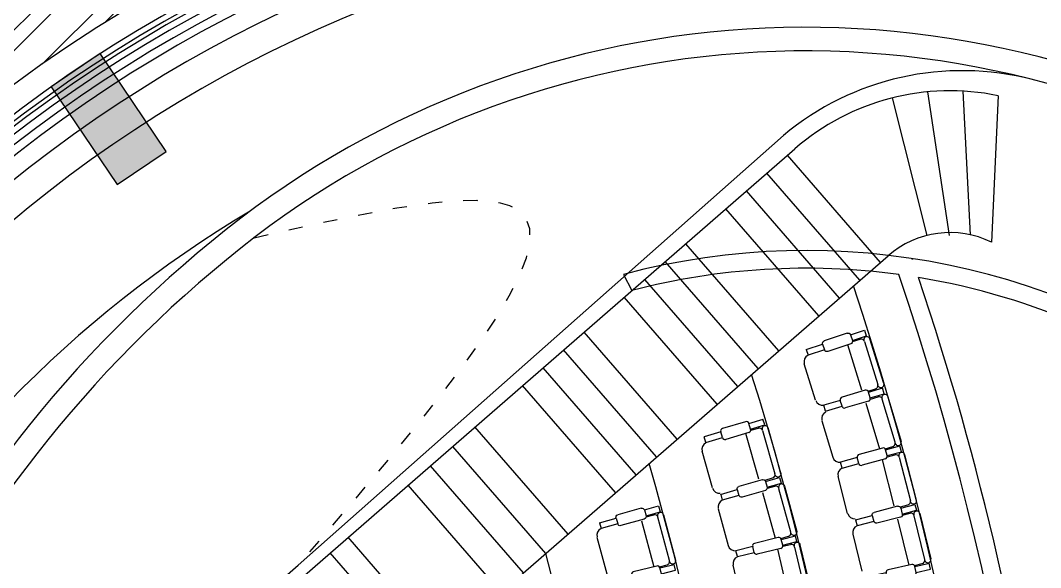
# Model space of a CAD drawing. Header units: millimetres. Extents: x 261 to 423, y 98 to 222.
# Drawn here: x 272.82 to 281.45, y 174.38 to 179.01 of the extents above; entities that cross this region are included whole.
import ezdxf

# ---------------------------------------------------------------- set-up
doc = ezdxf.new("R2010")
doc.units = ezdxf.units.MM
doc.linetypes.add('ACAD_ISO03W100', pattern=[30, 12, -18])
doc.linetypes.add('HIDDEN2', pattern=[0.1875, 0.125, -0.0625])
for name, color, linetype in [('COLUMNAS', 5, 'Continuous'), ('Escaleras', 4, 'Continuous'), ('hach', 15, 'Continuous'), ('MUEBLES', 8, 'Continuous'), ('Muro-Alto', 6, 'Continuous')]:
    doc.layers.add(name, color=color, linetype=linetype)

# ---------------------------------------------------------------- blocks, each defined once
blk = doc.blocks.new('brazo')
for p, q in [((343.1752692152598, 185.8674067548173), (343.3800586310162, 185.8638673206604)), ((343.1520634085156, 185.7946469028497), (343.0269104465089, 185.7968099573559)), ((343.0286118360598, 185.8479931989555), (343.0277269775206, 185.7967958450164)), ((343.1529482670548, 185.8458442567888), (343.0286118360598, 185.8479931989555)), ((343.1529482670548, 185.8458442567888), (343.1520634085156, 185.7946469028497)), ((343.4016211290447, 185.8415463724554), (343.4007362705055, 185.7903490185163)), ((343.4007362705055, 185.7903490185163), (343.5475232850504, 185.7878120564807)), ((343.5478992831564, 185.8390182052004), (343.4016211290447, 185.8415463724554)), ((343.5473889472485, 185.8390219455942), (343.547523467976, 185.7877423248074)), ((343.173625906544, 185.7723259546447), (343.3784153223004, 185.7687865204879))]:
    blk.add_line(p, q)
for centre, start, end in [((343.1748899901716, 185.8454650317006), 89.00983920712781, 179.0098392071278), ((343.379679405928, 185.8419255975437), 359.0098392071278, 89.00983920712781), ((343.1740051316323, 185.7942676777616), 179.0098392071278, 269.0098392071278), ((343.3787945473887, 185.7907282436046), 269.0098392071278, 359.0098392071278)]:
    blk.add_arc(centre, 0.02194499999999865, start, end)

msp = doc.modelspace()

# ---------------------------------------------------------------- hatches: boundary and pattern name
h = msp.add_hatch()
h.set_pattern_fill('SAND', color=256, angle=9.988754700543744, style=0, pattern_type=2)
h.set_pattern_definition([(9.988754700543717, (-314.9773668683855, -456.7879237607561), (0.5064710690835689, 0.5258203649359224), [0, -0.24, 0, -0.32, 0, -0.56]), (19.98875470054369, (-314.6533709727561, -456.2637800212955), (0.1818919368899115, 0.8748801765352994), [0, -0.6199999999999991, 0, -0.1399999999999998, 0, -0.5299999999999991]), (29.98875470054372, (-314.9708717011823, -456.4212388649615), (0.03918825116023468, 0.9924536669139785), [0, -0.4299999999999999, 0, -0.2899999999999999, 0, -0.6299999999999999]), (39.98875470054374, (-314.5694379042653, -456.4520756399755), (-0.1152016820152649, 0.7909036429685059), [0, -0.5599999999999998, 0, -0.7099999999999997, 0, -0.5099999999999998]), (49.98875470054374, (-314.7195155240501, -456.5800471525857), (0.1286512527471367, 0.8842787202950166), [0, -0.4099999999999996, 0, -0.3299999999999997, 0, -0.5699999999999993]), (59.98875470054374, (-314.2885364726675, -456.605680280942), (-0.2602175858004344, 0.589140737040135), [0, -0.12, 0, -0.7899999999999999, 0, -0.4699999999999999]), (69.98875470054372, (-314.4583109287631, -456.7371208913222), (-0.3352531400575915, 1.03735496917956), [0, -0.15, 0, -0.4699999999999999, 0, -0.5399999999999999]), (79.98875470054375, (-314.6773274756359, -456.8772342461319), (-0.376505637739146, 0.5132674787580438), [0, -0.2799999999999996, 0, -0.3199999999999996, 0, -0.7299999999999992]), (89.98875470054374, (-314.5910430596913, -456.9635765854867), (-0.4598743799404261, 0.640090270723129), [0, -0.3599999999999997, 0, -0.4299999999999997]), (99.98875470054368, (-314.1502155901534, -456.9874751649571), (-0.73963326515132, 0.3368124598075274), [0, -0.5499999999999993, 0, -0.3099999999999996, 0, -0.7299999999999992]), (109.9887547005437, (-314.9948282040617, -457.0346930897989), (-0.6433470626472669, 0.1597014620569693), [0, -0.2799999999999996, 0, -0.5799999999999991, 0, -0.6599999999999991]), (119.9887547005437, (-314.9136895113646, -456.9188634193882), (-0.7036562908145886, 0.3790353867346096), [0, -0.4799999999999998, 0, -0.3799999999999998, 0, -0.5299999999999996]), (129.9887547005437, (-314.8325508186678, -456.8030337489776), (-0.9312982095944355, 0.145546022983106), [0, -0.6599999999999994, 0, -0.2099999999999998, 0, -0.7599999999999993]), (139.9887547005437, (-314.7514121259704, -456.6872040785687), (-0.6495840263561555, -0.1205843800121949), [0, -0.3799999999999998, 0, -0.1399999999999999, 0, -0.7799999999999997]), (149.9887547005438, (-314.6702734332729, -456.5713744081571), (-0.9999392213997392, -0.3116433113456527), [0, -0.11, 0, -0.5799999999999998, 0, -0.4799999999999999]), (159.9887547005437, (-314.5891347405762, -456.4555447377464), (-0.7341226537046945, -0.4669731569561328), [0, -0.28, 0, -0.33, 0, -0.64]), (169.9887547005437, (-314.5079960478791, -456.3397150673358), (-0.8782361585543278, -0.7182626607361248), [0, -0.5899999999999994, 0, -0.2399999999999999, 0, -0.4099999999999997]), (179.9887547005437, (-314.4268573551823, -456.2238853969251), (-0.3901138276382004, -0.5799234445040763), [0, -0.3799999999999996, 0, -0.2199999999999998, 0, -0.7699999999999992])])
edge = h.paths.add_edge_path()
edge.add_arc((283.805471858853, 168.813980578782), 20.54450722658197, 114.5319283443859, 245.4058556800997, ccw=False)
edge.add_line((275.2753871482735, 187.5039359562958), (275.214252182147, 188.4947878470017))
edge.add_arc((281.7310820782043, 168.8146072748037), 20.73110173744941, 108.3216018350918, 251.6040624571724)
edge.add_line((275.1887245516511, 149.1428982172962), (275.2550972517595, 150.1332988122773))
h = msp.add_hatch()
h.set_pattern_fill('ANSI32', color=256, style=0)
h.set_pattern_definition([(45, (148.9423146511646, -342.1093582048333), (-0.2651650429449553, 0.2651650429449554), []), (45, (149.1190913461646, -342.1093582048333), (-0.2651650429449553, 0.2651650429449554), [])])
edge = h.paths.add_edge_path()
edge.add_line((290.5330707457651, 181.8144313162121), (287.3874746284466, 178.1746464262807))
edge.add_arc((279.8869612331578, 168.8075604969696), 12.00000000000018, 51.31467232360039, 309.9744530865262)
edge.add_line((287.5963130366806, 159.6115888370783), (290.7104902408621, 156.0499775838144))
edge.add_arc((277.0183992830579, 168.6400846351467), 18.60064919191771, 264.56368464337567, 317.4009432436241, ccw=False)
edge.add_arc((283.7968491480242, 168.8054606564713), 20.54199483837515, 114.5278371913281, 245.4324374320702, ccw=False)
edge.add_arc((277.0051242779085, 168.8078151391352), 18.76639017006179, 43.87444224061778, 95.30772634044018, ccw=False)
at = {"layer": 'COLUMNAS'}
msp.add_hatch(color=256, dxfattribs=at).paths.add_polyline_path([(274.0517754403082, 177.8982325428843), (273.4922538416969, 178.7270483129365), (273.0778459566707, 178.4472875136313), (273.6373675552819, 177.6184717435787)])
at = {"layer": 'hach'}
h = msp.add_hatch(dxfattribs=at)
h.set_pattern_fill('PHANTSQR', color=256, scale=0.75, angle=-90.00000000000001, style=0, pattern_type=2)
h.set_pattern_definition([(270, (190.6146238058702, 423.891127481612), (0.75, -1.377682148050174e-16), [0.135, -0.1125, 0.135, -0.1125, 0.135, -0.12]), (360, (190.6746238058702, 423.2011274816119), (1.836909530733566e-16, 0.75), [0.135, -0.1125, 0.135, -0.1125, 0.135, -0.12])])
edge = h.paths.add_edge_path()
edge.add_line((275.1900084095013, 149.1326853905813), (274.7231995253746, 142.146501683155))
edge.add_arc((277.0051242779082, 168.8078151391309), 26.75878950502112, 265.1080131403588, 285.0870774542746)
edge.add_line((283.9700825888735, 142.9713646959964), (287.0227808193154, 141.5602677603848))
edge.add_line((287.0227808193154, 141.5602677603848), (287.8814433168532, 143.5004820202377))
edge.add_arc((288.1413747418218, 143.9276336771226), 0.500022883142105, 115.00288887509501, 238.6785434976863, ccw=False)
edge.add_arc((277.0051242779087, 168.8078151391318), 26.75878950502171, 294.0964345951739, 316.9122527552921)
edge.add_line((296.5472924559671, 150.5284147475833), (300.2455349310729, 149.4744487061558))
edge.add_arc((300.5340471684887, 149.3922252979235), 0.300000000000046, 90.00000000001091, 164.0929218391774, ccw=False)
edge.add_line((300.5340471684887, 149.6922252979235), (300.7789524627283, 150.6365477993669))
edge.add_arc((231.6797250288821, 168.013315216571), 71.2506510694886, 345.8842135860036, 352.4847349924652)
edge.add_arc((305.9115036570263, 158.2203954930551), 3.624299581640657, 163.2020153892654, 172.4847349924676, ccw=False)
edge.add_line((302.4418541574412, 159.2678112689097), (307.7886788212842, 158.5758546171743))
edge.add_line((307.7886788212842, 158.5758546171743), (308.093727330745, 161.2924044586831))
edge.add_line((308.093727330745, 161.2924044586831), (312.94820174224, 162.7408353135618))
edge.add_line((312.94820174224, 162.7408353135618), (318.0402389398172, 164.0713981479851))
edge.add_arc((282.1841728939564, 168.8291667099711), 36.17034467591587, 352.4415334696763, 368.9341316883094)
edge.add_line((317.9156818722054, 174.4463813321723), (316.0269155725412, 174.1078928696494))
edge.add_line((316.0269155725412, 174.1078928696494), (308.7580129922226, 176.1213429801948))
edge.add_line((308.7580129922226, 176.1213429801948), (308.404949972454, 179.3096268191426))
edge.add_line((308.404949972454, 179.3096268191426), (302.7494689556235, 178.5784050540793))
edge.add_arc((302.4494689556254, 178.5784050540684), 0.2999999999980787, -159.33915033435733, 2.084391326206969e-09, ccw=False)
edge.add_line((302.1687633528525, 178.472554382976), (302.0390303799595, 178.776361364986))
edge.add_line((302.0390303799595, 178.776361364986), (301.2905452194785, 183.0205963144072))
edge.add_line((301.2905452194785, 183.0205963144072), (299.1215307863272, 182.6264417717936))
edge.add_line((299.1215307863272, 182.6264417717936), (299.30692065293, 181.6604871650385))
edge.add_line((299.30692065293, 181.6604871650385), (299.1595483788192, 181.6338787262731))
edge.add_arc((228.1009849832268, 168.804958886573), 72.20734461326546, 10.23394494489172, 18.57311784114455)
edge.add_line((296.5476234764098, 191.8040522400596), (298.7752396944782, 192.552534694763))
edge.add_line((298.7752396944782, 192.552534694763), (298.0945329846887, 194.4896843644243))
edge.add_line((298.0945329846887, 194.4896843644243), (297.4053114486832, 196.1525053633001))
edge.add_line((297.4053114486832, 196.1525053633001), (289.6992852343608, 192.9584398399971))
edge.add_arc((289.3164021950038, 193.8065366389523), 0.9305200708341903, 209.2043544905927, 294.2973428620019, ccw=False)
edge.add_arc((288.1357026047232, 193.6905361866449), 0.5000252243924529, 245.003426011123, 317.46699015744235, ccw=False)
edge.add_arc((277.8727616100916, 173.9096899115106), 21.78517739798697, 62.52261259222409, 98.17434141871065)
edge.add_line((274.7752215401918, 195.4735300096269), (275.2078125425219, 188.4845792725961))
edge.add_arc((277.0051242779072, 168.8078151391329), 19.75867850434584, 66.24037238096338, 95.21901910246697, ccw=False)
edge.add_arc((277.0051242779077, 168.8078151391329), 19.75867850434559, 18.954217884265006, 66.24037238096469, ccw=False)
edge.add_arc((277.005124277908, 168.8078151391329), 19.75867850434539, -95.27086421129297, 18.95421788426529, ccw=False)
edge = h.paths.add_edge_path(flags=16)
edge.add_line((303.7840278240477, 165.765662952154), (303.4424313944709, 164.6905178481085))
edge.add_arc((304.7371915271377, 168.7656629521539), 4.275887208541501, 44.556219426830125, 252.3738424245746, ccw=False)
edge.add_line((307.7840278240477, 171.765662952154), (307.7840278240477, 165.765662952154))
edge.add_line((307.7840278240477, 165.765662952154), (303.7840278240477, 165.765662952154))

# ---------------------------------------------------------------- linework, layer by layer
for points in [[(275.256186724883, 150.1230989932907, -0.642306531188602), (275.2691419794942, 187.4937393997808), (275.2142521821468, 188.4947878470008, 0.7217698462672897), (275.1887245516511, 149.1428982172962)], [(290.5330707457651, 181.8144313162121), (287.3874746284466, 178.1746464262807, 2.112170710360015), (287.5963130366806, 159.6115888370783), (290.7104902408621, 156.0499775838144, -0.2347194038372766), (275.2561867248832, 150.1230989932934, -0.6426332906026803), (275.2691419794942, 187.4937393997808, -0.2282651086255474), (290.5330707457651, 181.8144313162121)]]:
    msp.add_lwpolyline(points, format="xyb", close=True)
at = {"color": 1}
for points in [[(279.4296727980611, 178.9499566567353, 0.157958414841937), (274.810788433967, 177.4309449036438, 0.2426227356602708), (270.5869612331578, 168.80756049697, 0.2426227356602708), (274.810788433967, 160.1841760902959, 0.1543993718560854), (279.3200671464524, 158.6664082638805, 0.1543993718560854)], [(279.5178625267274, 178.7498469492572, 0.1608425283745794), (274.9294514731946, 177.2699487051892, 0.2427075609529405), (270.7870044344063, 168.8075604967045, 0.2427075609744118), (274.929451474291, 160.34517228794, 0.1570680065036424), (279.4103201286566, 158.8653431314575, 0.1570680065036424)]]:
    msp.add_lwpolyline(points, format="xyb", dxfattribs=at)
at = {"linetype": 'HIDDEN2', "ltscale": 0.1}
msp.add_arc((279.886961233158, 168.8075604969696), 12.5, 21.87584400868776, 337.4861873540232, dxfattribs=at)
for radius, start in [(11.75217560558913, 63.83957969022664), (11.71708607786091, 63.84176991661201), (11.66325960558648, 63.84515528552552), (11.59308056900807, 63.84961635137654), (11.52051762325373, 63.85428611110932), (11.36142198311104, 63.86473342925417), (11.10135126910279, 63.88245636053919)]:
    msp.add_arc((279.8869612331584, 168.8075604969691), radius, start, 284.2642639598591)
at = {"color": 2}
msp.add_arc((279.886961233158, 168.8075604969696), 9.999999999999956, 120.8301201203857, 239.1698798794133, dxfattribs=at)
at = {"layer": 'COLUMNAS'}
msp.add_lwpolyline([(274.0517754403082, 177.8982325428843), (273.4922538416969, 178.7270483129365), (273.0778459566707, 178.4472875136313), (273.6373675552819, 177.6184717435787)], close=True, dxfattribs=at)
at = {"layer": 'Escaleras', "color": 1}
for p, q in [((280.4896226972089, 177.1887051260793), (280.1977305038029, 178.3526634360838)), ((280.4942241967203, 178.4036881040985), (280.6767499172408, 177.1879851484797)), ((280.8580350794932, 177.1936218017487), (280.7943206935545, 178.4096999409668)), ((281.0905602667572, 178.3710193004232), (281.0355666846174, 177.1314496549977)), ((280.0957829201516, 176.9612249440016), (279.3085120853627, 177.8668764402693)), ((279.9221997167003, 176.8103313673338), (279.1349288819117, 177.7159828636014)), ((279.7486165132491, 176.6594377906659), (278.9613456784602, 177.5650892869336)), ((279.5750333097978, 176.5085442139981), (278.7877624750092, 177.4141957102657)), ((279.2354139986976, 176.2133176509525), (278.448143163909, 177.1189691472201)), ((279.0618307952464, 176.0624240742846), (278.2745599604575, 176.9680755705523)), ((278.8882475917951, 175.9115304976168), (278.1009767570065, 176.8171819938844)), ((278.7146643883439, 175.760636920949), (277.927393553555, 176.6662884172166)), ((278.3750450772436, 175.4654103579034), (277.5877742424548, 176.371061854171)), ((278.2014618737924, 175.3145167812355), (277.4141910390038, 176.2201682775031)), ((278.0278786703411, 175.1636232045677), (277.2406078355523, 176.0692747008353)), ((277.8542954668899, 175.0127296278998), (277.0670246321013, 175.9183811241675)), ((277.4516239438451, 174.6626926132204), (276.6643531090565, 175.5683441094881)), ((277.2629465487894, 174.4986778559729), (276.4756757140008, 175.4043293522406)), ((277.0742691537337, 174.3346630987254), (276.2869983189451, 175.240314594993)), ((276.8855917586779, 174.1706483414779), (276.0983209238893, 175.0762998377455)), ((276.3784224524863, 173.7297727897777), (275.5911516176977, 174.6354242860453)), ((276.2274805364418, 173.5985609839796), (275.4402097016532, 174.5042124802472))]:
    msp.add_line(p, q, dxfattribs=at)
at = {"layer": 'Escaleras'}
for p, q in [((275.1682863313467, 174.4003344000727), (279.2736905804832, 178.0353585168883)), ((274.0603626108311, 173.3047297039817), (279.3720994348316, 177.9221520798552)), ((274.8476334455618, 172.3990782076636), (280.1593702696202, 177.0165005835876)), ((273.9947567079047, 173.38020066198), (275.1682863313467, 174.4003344000722))]:
    msp.add_line(p, q, dxfattribs=at)
for centre, radius, start, end in [((280.7873203378999, 176.2173412093686), 2.365641979036078, 75.45342442297111, 129.7798075936616), ((280.6842174928126, 176.4127329194095), 2, 78.27752531627185, 130.9999999999938), ((280.6842174928126, 176.4127329194095), 0.8, 63.94801251192855, 130.9999999999938), ((256.9630844512378, 168.9292884082516), 24.75002813193235, 18.99235689747656, 19.01588797972805), ((256.1173946296411, 168.8075604969696), 25.04547036688441, 341.4825256708118, 18.51707724195191), ((256.1173946296411, 168.8075604969696), 23.9954703668844, 342.5245241894222, 17.47547581057782), ((256.1173946296411, 168.8075604969696), 22.9454703668844, 343.6709596569796, 16.32904034302041), ((256.0425149851731, 168.8075604969696), 21.97033300931221, 344.9871030287437, 15.01289697125628)]:
    msp.add_arc(centre, radius, start, end, dxfattribs=at)
at = {"layer": 'Escaleras', "color": 1, "linetype": 'ACAD_ISO03W100', "ltscale": 0.01}
msp.add_spline([(274.795953022603, 177.1689860547718), (277.0208345229265, 177.4095450144924), (275.1682863313467, 174.4003344000727)], degree=3, dxfattribs=at)
at = {"layer": 'MUEBLES'}
for p, q in [((279.8599751814365, 176.2907727232847), (279.9228700071524, 176.3103018874123)), ((280.1233591026028, 175.9359621875998), (280.0059318366566, 176.3141436283328)), ((279.9382354281428, 175.8796701860925), (279.819094617837, 176.2633701975716)), ((279.5466490471745, 175.7951883696579), (279.4512050600291, 176.1025713635232)), ((279.9911603863402, 175.8721637492578), (280.053951886261, 175.8920226236229)), ((279.9720474124203, 175.7684680976269), (280.0866600443598, 175.3833912532315)), ((280.0118360343095, 175.8041649232883), (280.0750542431206, 175.8226204218746)), ((280.1571730359404, 175.8247536889936), (280.2701372501086, 175.4452152176633)), ((279.5997120824309, 175.6206727218206), (279.691528535093, 175.3121867438241)), ((279.0665729287955, 175.127339976009), (278.9573583717374, 175.5139824620552)), ((278.9989314358891, 175.540322531013), (279.0623085822188, 175.5582246168257)), ((279.2530856000411, 175.1788432549735), (279.1454418228675, 175.5599248500913)), ((278.6729397407742, 175.0529761114227), (278.585447698768, 175.3627163286779)), ((280.1358750708159, 175.3833830931859), (280.1989955823898, 175.4021700134232)), ((280.1543163744106, 175.3168016322317), (280.2181078738693, 175.3331659822085)), ((280.3996554169604, 174.9492824349605), (280.3012579195436, 175.3328555015393)), ((280.2119518976967, 174.9023042151636), (280.1121185457077, 175.2914745291911)), ((279.1192868986175, 175.1184723280818), (279.1825692490144, 175.1367066770314)), ((279.8166356385568, 174.8374804052816), (279.7366589022944, 175.1492456715588)), ((279.0978030766792, 175.0148678783304), (279.2035723340358, 174.6272687352872)), ((279.1383982784027, 175.0496447009451), (279.2020223230693, 175.0666484738682)), ((279.2841684297029, 175.0669017083989), (279.3884164592461, 174.6848772154159)), ((280.2644360286223, 174.8921645014035), (280.3281407942085, 174.9088633095931)), ((278.1133249058364, 174.8081417905447), (278.1769980033849, 174.8249609463479)), ((278.259144498982, 174.8249759098031), (278.3622840036344, 174.4426506458163)), ((278.7221826484999, 174.8756329509507), (278.8069146527027, 174.5651263534947)), ((280.2816905802542, 174.8232181222371), (280.3457514493392, 174.8384939988219)), ((280.4278743274158, 174.8365242630053), (280.5217465811136, 174.4518187069131)), ((278.072629002495, 174.7734828631902), (278.1772735589344, 174.385578560176)), ((280.2401691815932, 174.7895525426731), (280.3354112557457, 174.3992332134045)), ((279.2527742819759, 174.6261341804994), (279.3163082403288, 174.64347152428)), ((279.8609185980529, 174.660532908693), (279.937217250696, 174.3478471635677)), ((277.6966062946483, 174.6353380324814), (277.7804372982652, 174.3245869706449)), ((279.269867466702, 174.5588315517303), (279.3339746538349, 174.5739118670864)), ((279.5077784084786, 174.1864607822746), (279.4171017061711, 174.5719320530085)), ((279.3191695455183, 174.1432605381539), (279.2271696534854, 174.5343567556698)), ((278.226472009051, 174.3843012967792), (278.2900559882083, 174.4014542833376)), ((278.922631505104, 174.0863865232405), (278.8489301722859, 174.3996946353933)), ((280.3845644853095, 174.3967676669901), (280.4485443275129, 174.4123794300223))]:
    msp.add_line(p, q, dxfattribs=at)
at = {"layer": 'MUEBLES', "linetype": 'Continuous'}
for p, q in [((279.9594906417897, 176.291034704983), (280.0722880811433, 175.9277638940508)), ((280.2186928119656, 175.4385611434833), (280.1101824588193, 175.8031354811156)), ((279.0984206057881, 175.5380202372577), (279.2018202917955, 175.1719636168642)), ((280.253720783191, 175.3120942976617), (280.3482387442283, 174.9436444375157)), ((279.3368332033518, 174.679402306249), (279.2366953802028, 175.046364648697)), ((280.4700340631931, 174.4477416480014), (280.379862928251, 174.8172793467862)), ((278.31068508441, 174.437325380197), (278.2116120801354, 174.8045766350948)), ((279.3691573306505, 174.5521294326014), (279.456258905799, 174.1818562091477))]:
    msp.add_line(p, q, dxfattribs=at)
at = {"layer": 'MUEBLES'}
for centre, radius, start, end in [((279.9315467332567, 176.2823579788784), 0.0292599999999982, 17.24983519065159, 107.24983519066), ((279.9809073009794, 176.3063733823875), 0.02620313164319374, 17.24983519067889, 197.2498351907335), ((279.5103483604064, 176.1196256693944), 0.06155306107958201, 116.9161322845351, 196.0852162184078), ((280.0993669384394, 175.9283714016229), 0.02620313164319374, 197.5504400759781, 17.55044007603267), ((280.0451286712747, 175.919920624936), 0.0292599999999982, 287.5504400760549, 17.55044007605997), ((279.6063889364918, 175.8131623982541), 0.06155306107958201, 198.7150590482916, 277.8841429821832), ((280.0832539441064, 175.7945328355823), 0.0292599999999982, 16.2742815031729, 106.2742815031782), ((280.1330162385277, 175.8177043548586), 0.02620313164319374, 16.2742815032002, 196.2742815032543), ((279.6593459757819, 175.6389953538215), 0.06155306107958201, 115.9405785970414, 195.1096625309374), ((279.0702624042195, 175.5300664152566), 0.0292599999999982, 15.77334662695764, 105.7733466269492), ((279.1202253819059, 175.5528019845771), 0.02620313164319374, 15.77334662695764, 195.7733466270391), ((278.6450107963146, 175.3782410424889), 0.06155306107958201, 115.4396437208303, 194.6087276547085), ((280.1906486321476, 175.4302141932418), 0.0292599999999982, 286.5748863885776, 16.57488638857917), ((280.2450229187485, 175.4377402950391), 0.02620313164319374, 196.5748863884978, 16.57488638855234), ((280.2253784862569, 175.3048236852734), 0.0292599999999982, 14.3877616978356, 104.3877616978405), ((280.2758766161385, 175.3263444689507), 0.02620313164319374, 14.38776169786246, 194.3877616979162), ((279.7501548481075, 175.3309413366102), 0.06155306107958201, 197.739505360808, 276.9085892946956), ((279.1744678038893, 175.1648227611619), 0.0292599999999982, 286.0739515123507, 16.07395151233557), ((279.2289058119255, 175.1718731890002), 0.02620313164319374, 196.0739515122542, 16.07395151233557), ((279.7965799817497, 175.1633255708899), 0.06155306107958201, 114.0540587917326, 193.2231427256098), ((279.2598566201931, 175.0604071036115), 0.02620313164319374, 14.96282385114086, 194.962823851195), ((278.7331229274346, 175.0694048704455), 0.06155306107958201, 197.2385704845846, 276.4076544184758), ((279.2095770284026, 175.0383805763992), 0.0292599999999982, 14.96282385111401, 104.9628238511124), ((278.7822202756574, 174.8925859272355), 0.06155306107958201, 114.6291209449954, 193.7982048788844), ((280.3207215834333, 174.9371670710294), 0.0292599999999982, 284.6883665832445, 14.68836658324278), ((280.3753141580832, 174.942899090284), 0.02620313164319374, 194.6883665831618, 14.68836658324278), ((278.1844706841026, 174.7966712548888), 0.0292599999999982, 14.79663356292114, 104.7966335629278), ((278.2348139537287, 174.818551850287), 0.02620313164319374, 14.79663356294799, 194.7966335630017), ((279.8771984862265, 174.8524490913215), 0.06155306107958201, 195.8529855554821, 275.022069489372), ((280.3525384575421, 174.810032022088), 0.0292599999999982, 13.41220801036445, 103.4122080103643), ((280.4033956763318, 174.8306899152186), 0.02620313164319374, 13.41220801036445, 193.4122080104447), ((279.92139298838, 174.6758550558726), 0.06155306107958201, 113.0785051042457, 192.2475890381368), ((277.7566928424357, 174.6521167944921), 0.06155306107958201, 114.4629306568004, 193.6320145906926), ((279.3086053308556, 174.6716993967763), 0.0292599999999982, 285.2634287365146, 15.26342873652659), ((279.3631376260601, 174.6779790489451), 0.02620313164319374, 195.2634287364456, 15.26342873649931), ((278.8659548498539, 174.5825342381628), 0.06155306107958201, 196.4280477087435, 275.5971316426348), ((279.3406747750004, 174.5454293114354), 0.0292599999999982, 13.23736219178265, 103.2373621917757), ((279.3915947972432, 174.5659319109392), 0.02620313164319374, 13.23736219178265, 193.2373621918628), ((278.909121854833, 174.4125686666354), 0.06155306107958201, 112.9036592856608, 192.0727432195374), ((278.2824349878792, 174.4297043798684), 0.0292599999999982, 285.0972384483318, 15.09723844833186), ((278.3369852682166, 174.4358258312283), 0.02620313164319374, 195.0972384482509, 15.097238448305), ((280.4416080863634, 174.4408054068523), 0.0292599999999982, 283.7128128957623, 13.71281289576744), ((280.4962903400693, 174.4456071129308), 0.02620313164319374, 193.7128128956869, 13.71281289574058)]:
    msp.add_arc(centre, radius, start, end, dxfattribs=at)
at = {"layer": 'Muro-Alto'}
msp.add_line((277.9206339325935, 176.8591643173642), (277.9926412102228, 176.723007339831), dxfattribs=at)
for points in [[(284.0990808670795, 177.4447029082618, 0.1594545813757256), (279.4296727980611, 178.9499566567393)], [(284.1293737119915, 177.1728009186464, 0.1626905525871982), (279.5178625267274, 178.7498469492572)], [(284.4548518599815, 174.6232350899446, 0.05003514604189904), (283.171641296814, 175.7784859002737, 0.2358568730895803), (277.9206339325935, 176.8591643173642)], [(280.2502987217842, 176.8581619480229, 0.09759709154876382), (277.9926412102229, 176.723007339831, 0.09759709154876382)], [(284.3214829475447, 174.54685229684, 0.04912981477862823), (283.0808943364084, 175.6590231964025, 0.1264185686903401), (280.4171676895039, 176.833076865954)]]:
    msp.add_lwpolyline(points, format="xyb", dxfattribs=at)
for centre, radius, start, end in [((279.886961233158, 168.8075604969696), 12, 51.31467232359969, 309.9744530865233), ((279.886961233158, 168.8075604969696), 11.8, 63.83661555286221, 284.2642639598624), ((256.9630844512378, 168.9292884082516), 24.60002813193235, 340.5692636988985, 18.80277621747596), ((256.9630844512378, 168.9292884082516), 24.75002813193235, 7.173921533132506, 18.62329523365984)]:
    msp.add_arc(centre, radius, start, end, dxfattribs=at)

# ---------------------------------------------------------------- block references
at = {"layer": 'MUEBLES', "xscale": -1}
for p, rotation in [((662.8676785588168, 101.6239989695765), 17.4001376333707), ((658.861424967176, 85.1583161340601), 15.11312629381609), ((657.5740187153951, 83.81578055746843), 14.94693600561972), ((657.4332027394208, 74.6894834208066), 13.56251045305179)]:
    msp.add_blockref('brazo', p, dxfattribs=dict(at, rotation=rotation))
at = {"layer": 'MUEBLES'}
for p, rotation in [((551.8829475394436, 455.7737250666142), 197.4001376333707), ((549.6518167305293, 456.6871965532242), 197.6491107289852), ((556.7537999957132, 450.6151973143016), 196.4245839458812), ((562.0975406485661, 443.4548270096535), 195.1131262938161), ((561.8498032820906, 442.3914540124975), 194.9469360056197), ((570.40027330333, 435.4732250276335), 193.5625104530518)]:
    msp.add_blockref('brazo', p, dxfattribs=dict(at, rotation=rotation))

doc.saveas('drawing.dxf')
